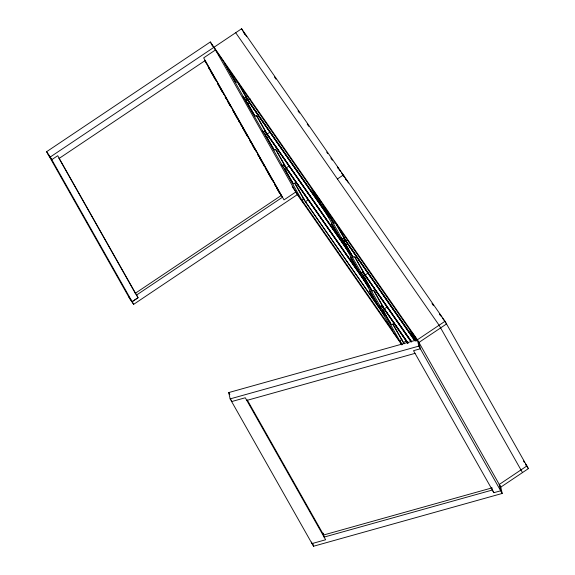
<?xml version="1.0" encoding="UTF-8"?>
<svg xmlns="http://www.w3.org/2000/svg" width="575" height="575" viewBox="0 0 575 575"><rect width="100%" height="100%" fill="white"/><g stroke="black" fill="none" stroke-linecap="round" stroke-linejoin="round"><path stroke-width="0.86" d="M133.652 304.348L129.972 299.058L46.604 151.714L210.321 41.975L417.414 339.782L500.782 487.133L502.198 493.458L313.504 546.25L230.137 398.899L228.713 392.574L417.414 339.782L445.028 321.267L241.608 28.75L50.277 157.004L133.652 304.348L297.361 194.609L213.993 47.258M59.225 158.369L205.182 60.533M265.578 130.726L263.408 132.178L243.045 96.586L244.267 98.347L246.438 96.888M245.022 99.683L247.193 98.224M267.806 135.139L257.233 116.438A3.637 1.56 -34.8 0 0 254.998 116.093L246.107 100.984L247.588 100M250.111 98.799L248.041 100.194L325.745 211.931M254.998 116.093L247.947 103.629L249.421 102.638L329.152 217.788M284.718 164.558L282.555 166.01L264.162 133.515L265.614 132.545M286.954 168.971L276.374 150.276A3.637 1.56 -34.8 0 0 274.138 149.931L265.248 134.823L266.728 133.831M269.941 132.171L267.181 134.025L346.423 247.976M274.138 149.931L267.088 137.461L268.568 136.476L349.32 253.093M292.179 186.652L303.205 202.515L283.31 167.347L284.754 166.376M306.094 202.803L295.514 184.108A3.637 1.56 -34.8 0 0 293.279 183.763L284.388 168.655L285.868 167.663M289.081 166.01L286.321 167.857L366.074 282.541M293.279 183.763L286.228 171.3L287.708 170.308L368.97 287.658M128.455 296.391L132.135 301.681L138.058 297.713L136.555 295.04L282.505 197.203L279.285 192.575M295.852 191.942L284.014 199.877L203.672 57.867L215.503 49.932L222.856 60.504L244.267 98.347M132.135 301.681L138.058 297.713L57.716 155.703L51.786 159.67L48.113 154.388M303.866 198.389L301.695 199.841L392.38 330.244M337.403 178.976L343.325 175.016L344.835 177.682L341.399 172.752M308.229 199.841L305.462 201.688L383.683 314.166M363.608 271.695L361.445 273.147L341.076 237.554L342.298 239.315L344.468 237.863M343.059 240.652L344.504 239.682M365.844 276.108L355.264 257.413A3.637 1.56 -34.8 0 0 353.028 257.068L344.137 241.96L345.618 240.968M347.451 240.235L346.071 241.162L415.085 340.407M353.028 257.068L345.978 244.605L347.458 243.613L414.402 340.378M382.756 305.526L380.585 306.978L362.2 274.483L363.644 273.513M384.984 309.939L374.404 291.245A3.637 1.56 -34.8 0 0 372.169 290.9L363.278 275.792L364.758 274.8M367.971 273.147L365.211 274.994L411.736 341.895M372.169 290.9L365.118 278.437L366.598 277.445L411.053 341.866M393.882 332.911L401.242 343.491L381.34 308.315L383.511 306.863M392.588 323.991L404.124 343.771L393.544 325.076A3.637 1.56 -34.8 0 0 391.316 324.731L382.425 309.623L383.899 308.631M387.119 306.978L384.352 308.825L407.869 342.643M391.316 324.731L384.258 312.268L385.739 311.276L407.704 343.354M401.896 339.365L399.733 340.817L402.292 344.504M403.499 342.664L406.259 340.81M502.198 493.458L500.688 490.784L499.272 484.459L526.887 465.951L525.421 463.838M445.028 321.267L528.396 468.618L500.782 487.133L499.272 484.459M230.137 398.899L418.837 346.107L500.696 490.791L493.868 492.696L492.344 490.029L491.812 487.658M246.797 400.423L415.028 353.359M491.877 487.923L323.646 534.987L247.207 399.877M492.344 490.029L324.12 537.093L323.236 533.14M246.804 36.714L243.124 31.424L244.885 34.543M340.422 171.343L337.482 167.109L338.237 168.446M345.287 178.336L348.507 182.972M439.681 314.072L441.643 316.89M442.621 318.298L446.545 323.941L418.931 342.448L420.347 348.781L413.518 350.685L493.868 492.696M274.44 76.957L275.978 79.163M298.008 110.846L299.546 113.052M307.23 124.107L308.768 126.313M326.693 152.102L327.721 153.575M330.798 157.996L332.336 160.202M431.99 303.514L433.528 305.728M235.693 32.718L439.113 325.234L522.481 472.585M523.458 461.013L524.436 462.429M525.845 464.945L528.396 468.618M211.83 44.642L212.75 45.964M214.13 47.948L215.05 49.27M417.457 340.335L411.578 331.876L416.35 340.314M224.372 63.178L315.05 193.574M322.402 204.147L413.087 334.549M235.858 82.261L226.967 67.153L235.858 82.261A3.637 1.56 -34.8 0 1 238.086 82.606L248.666 101.301M321.022 204.736L312.132 189.628L321.022 204.736A3.637 1.56 -34.8 0 1 321.691 204.549M333.888 223.237L324.997 208.128L333.888 223.237A3.637 1.56 -34.8 0 1 336.123 223.574L346.703 242.276M326.887 213.785L246.833 98.663L237.576 82.304M415.207 340.781L344.863 239.631L335.168 222.489M245.547 97.06L327.419 214.798M343.577 238.036L415.222 341.054M245.281 96.923L247.732 100.452M343.8 238.603L345.762 241.421M246.107 100.984L247.947 103.629M344.137 241.96L345.978 244.605M340.163 238.568L331.272 223.459L340.163 238.568A3.637 1.56 -34.8 0 1 341.133 238.338M347.048 249.083L265.973 132.494L256.277 115.352M411.341 341.536L364.004 273.463L354.746 257.104M264.687 130.899L347.077 249.37M362.717 271.867L411.333 341.773M264.421 130.762L266.872 134.284M362.94 272.435L364.902 275.252M263.408 132.178L262.186 130.417L264.162 133.515M265.248 134.823L267.088 137.461M361.445 273.147L360.216 271.386L362.2 274.483M363.278 275.792L365.118 278.437M359.31 272.399L350.419 257.291L359.31 272.399A3.637 1.56 -34.8 0 1 359.777 272.262M364.658 280.715L285.114 166.326L275.418 149.191M365.678 282.181L366.706 283.655M407.991 343.023L383.144 307.294L373.448 290.159M283.827 164.73L366.728 283.935M381.865 305.699L407.963 343.225M283.561 164.594L286.012 168.116M381.592 305.562L384.043 309.084M282.555 166.01L281.326 164.249L283.31 167.347M284.388 168.655L286.228 171.3M380.585 306.978L379.356 305.217L381.34 308.315M382.425 309.623L384.258 312.268M378.451 306.238L369.56 291.13L378.451 306.238A3.637 1.56 -34.8 0 1 379.241 306.029M384.316 315.28L304.254 200.158L294.558 183.022M295.981 192.625L401.889 344.928M46.604 151.714L50.277 157.004M135.175 293.056L136.555 295.04M439.631 314.144L440.515 315.711M345.273 178.458L346.157 180.025M241.608 28.75L242.743 30.755M416.415 341.033L410.169 330.596L415.897 340.723M342.298 239.315L320.893 201.473L313.54 190.9L393.889 332.918M210.321 41.975L212.714 46.208M204.844 60.332L281.283 195.443L135.326 293.272L58.887 158.168M204.944 60.914L206.705 64.041M208.035 66.384L216.43 81.219M217.752 83.562L223.941 94.494M225.263 96.837L231.452 107.777M232.774 110.12L248.68 138.23M250.01 140.573L256.198 151.505M257.521 153.848L273.427 181.966M274.749 184.309L280.054 193.682M208.38 67.404L209.264 68.964M210.148 70.524L212.8 75.203M213.677 76.77L215.007 79.106M217.652 83.792L222.511 92.374M225.156 97.053L226.04 98.612M227.362 100.956L230.014 105.635M233.105 111.097L233.989 112.657M234.873 114.217L237.518 118.903M238.402 120.462L239.725 122.806M240.609 124.365L241.493 125.925M242.377 127.485L247.228 136.067M249.881 140.753L250.765 142.312M252.087 144.648L254.739 149.335M257.823 154.797L258.707 156.357M259.591 157.917L262.243 162.596M263.127 164.155L264.45 166.498M265.334 168.058L266.211 169.618M267.095 171.178L271.953 179.767M274.598 184.446L275.482 186.005M276.812 188.348L279.457 193.028M228.713 392.574L229.849 394.572M417.414 339.782L418.837 346.107M312.973 543.878L313.504 546.25M311.636 542.002L311.995 543.583L325.63 539.767L245.288 397.756L231.646 401.573L231.294 399.992M389.476 322.086A3.637 1.56 -34.8 0 1 390.137 321.907M370.336 288.255A3.637 1.56 -34.8 0 1 370.609 288.168M332.048 220.592A3.637 1.56 -34.8 0 1 332.257 220.52M272.298 147.286A3.637 1.56 -34.8 0 1 272.838 147.128M357.47 269.761A3.637 1.56 -34.8 0 1 357.945 269.618M338.33 235.923A3.637 1.56 -34.8 0 1 338.991 235.743M351.188 254.423A3.637 1.56 -34.8 0 1 351.598 254.294M234.018 79.616A3.637 1.56 -34.8 0 1 234.291 79.53M319.183 202.091A3.637 1.56 -34.8 0 1 319.391 202.026M291.439 181.118A3.637 1.56 -34.8 0 1 291.784 181.01M376.611 303.593A3.637 1.56 -34.8 0 1 376.884 303.499"/></g></svg>
